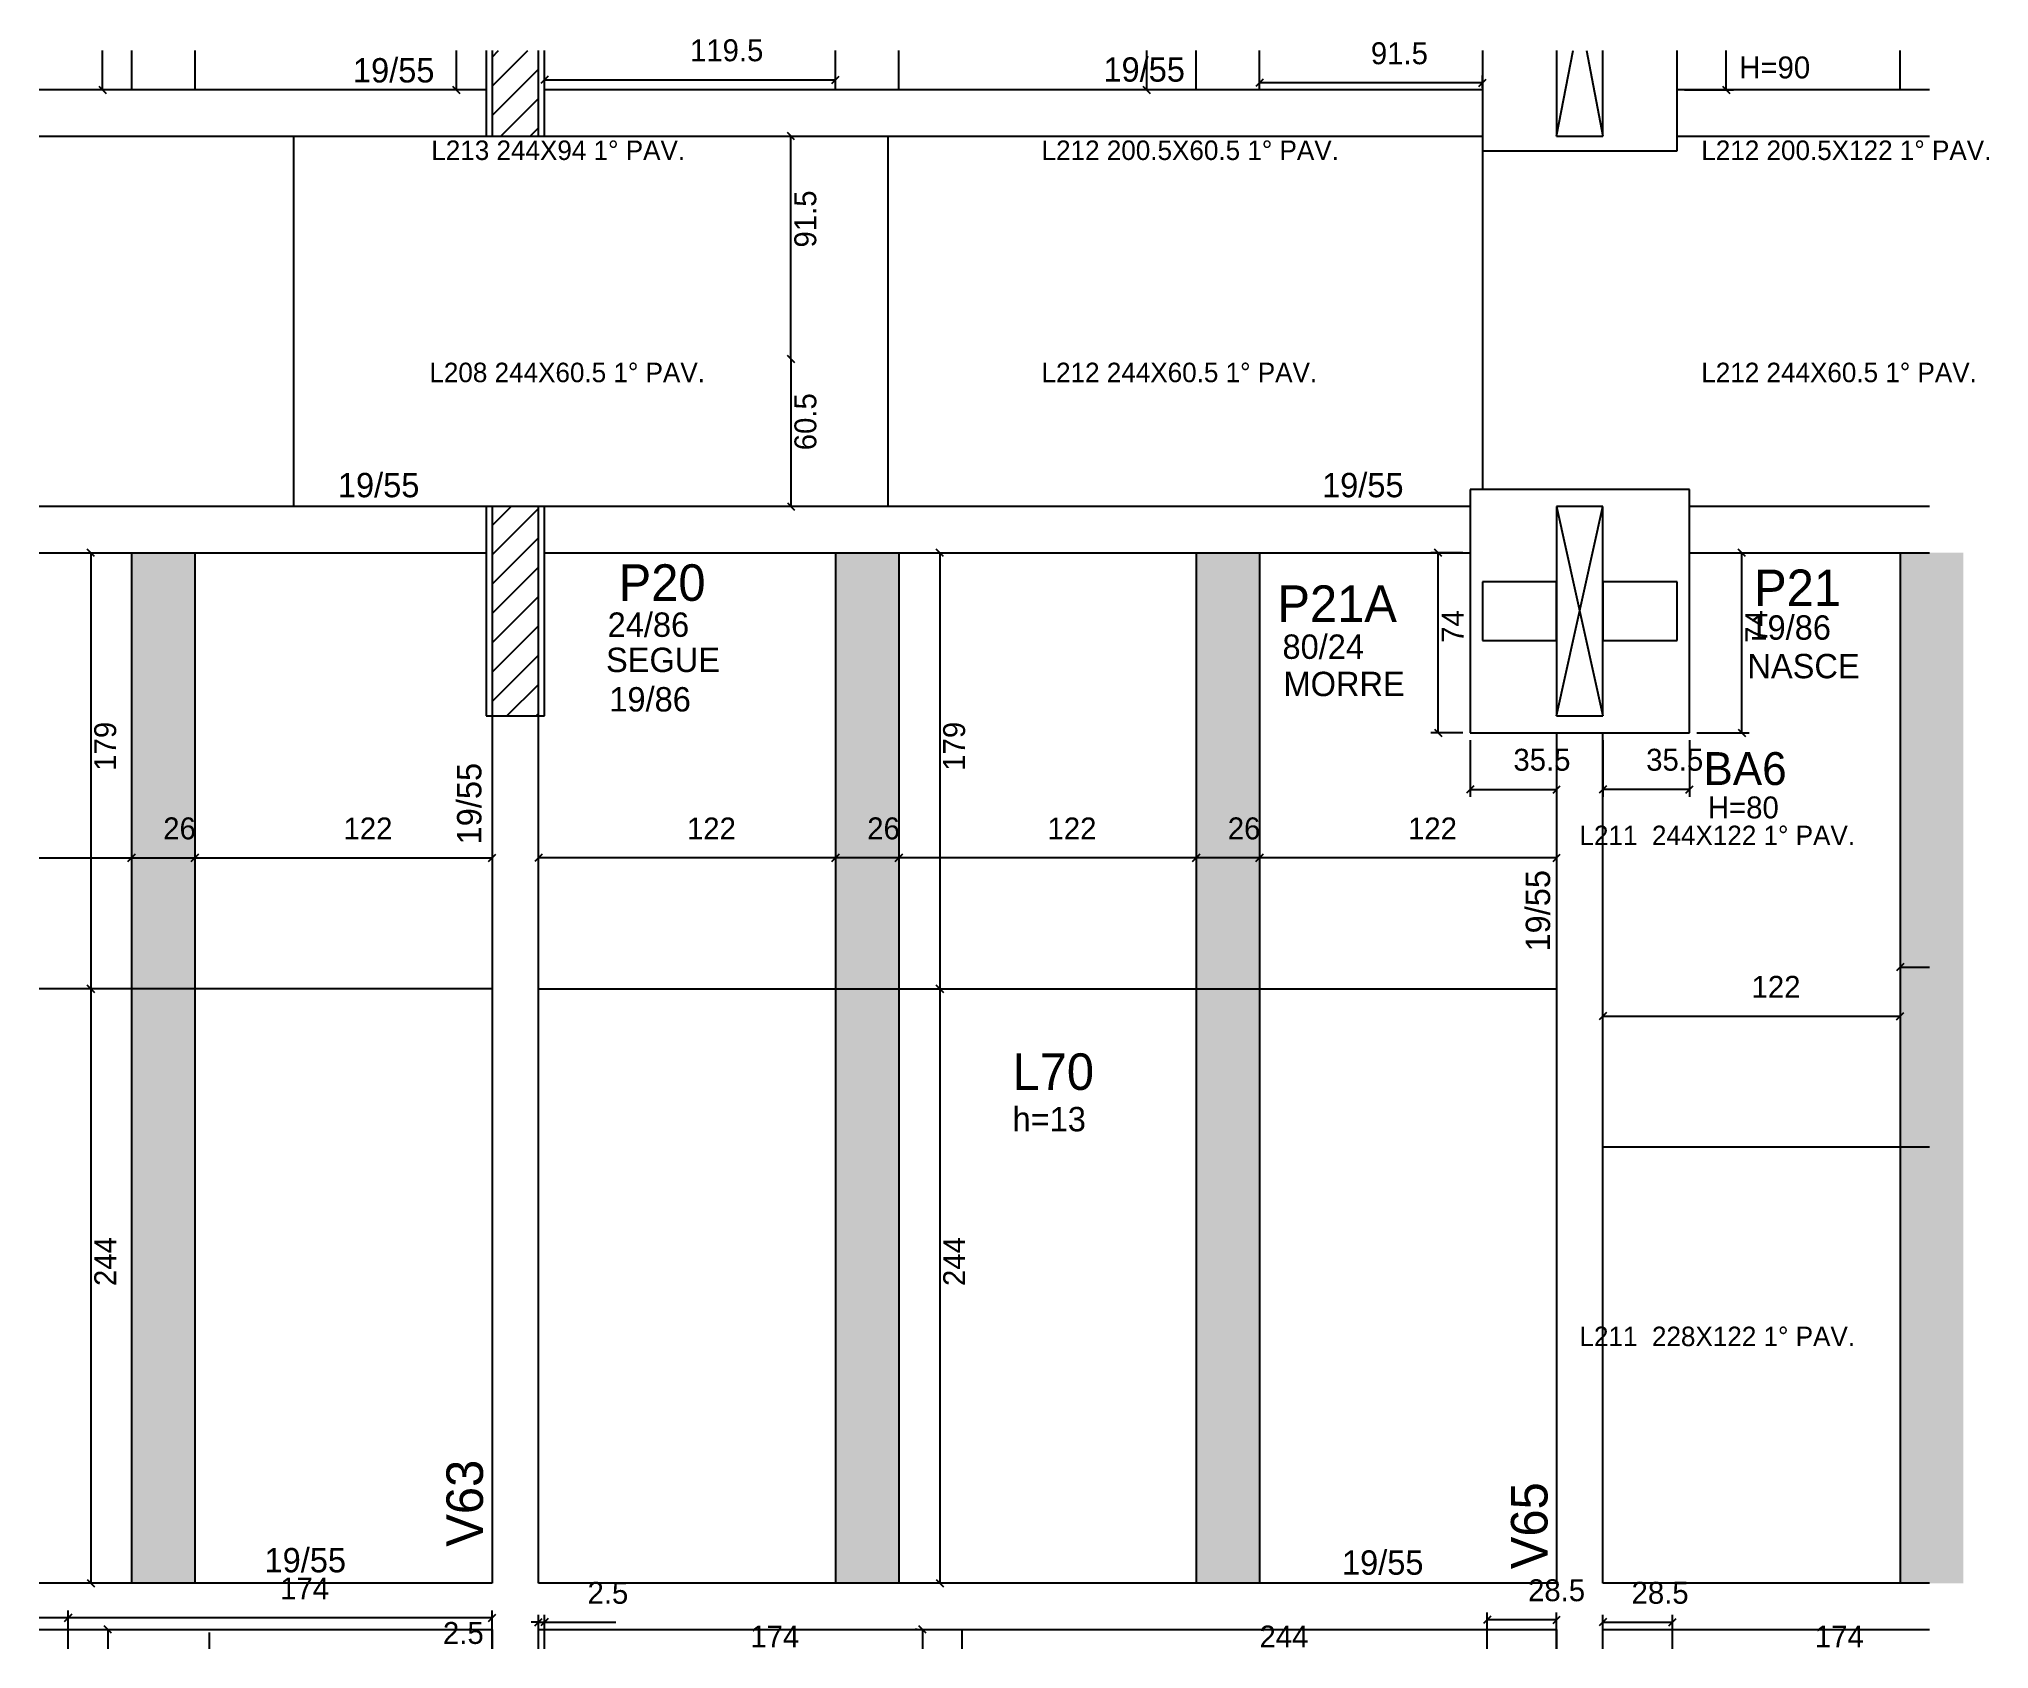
# Model space of a CAD drawing. Header units: metres. Extents: x 4496 to 5297, y 2057 to 2718.
import ezdxf

# ---------------------------------------------------------------- set-up
doc = ezdxf.new("R2010")
doc.units = ezdxf.units.M
for name, color, linetype in [('1', 7, 'Continuous'), ('3', 7, 'Continuous'), ('4', 7, 'Continuous'), ('7', 7, 'Continuous'), ('AUX00', 7, 'Continuous'), ('Hachura', 7, 'Continuous'), ('Painéis', 7, 'Continuous')]:
    doc.layers.add(name, color=color, linetype=linetype)

msp = doc.modelspace()

# ---------------------------------------------------------------- hatches: boundary and pattern name
at = {"layer": 'Hachura'}
h = msp.add_hatch(color=7, dxfattribs=at)
h.dxf.hatch_style = 1
h.paths.add_polyline_path([(4534.16, 2084.17), (4560.16, 2084.17), (4560.16, 2507.17), (4534.16, 2507.17), (4534.16, 2084.17)])
h = msp.add_hatch(color=7, dxfattribs=at)
h.dxf.hatch_style = 1
h.paths.add_polyline_path([(4849.15, 2084.17), (4823.15, 2084.17), (4823.15, 2507.17), (4849.15, 2507.17), (4849.15, 2084.17)])
h = msp.add_hatch(color=7, dxfattribs=at)
h.dxf.hatch_style = 1
h.paths.add_polyline_path([(4997.15, 2084.17), (4971.15, 2084.17), (4971.15, 2507.17), (4997.15, 2507.17), (4997.15, 2084.17)])
h = msp.add_hatch(color=7, dxfattribs=at)
h.dxf.hatch_style = 1
h.paths.add_polyline_path([(5260.16, 2084.17), (5286.16, 2084.17), (5286.16, 2507.17), (5260.16, 2507.17), (5260.16, 2084.17)])

# ---------------------------------------------------------------- linework, layer by layer
at = {"layer": '1', "color": 1, "lineweight": 25}
for p, q in [((5119.16, 2678.17), (5125.96, 2713.25)), ((5131.35, 2713.25), (5138.16, 2678.17)), ((5119.16, 2440.17), (5138.16, 2526.17)), ((5119.16, 2526.17), (5138.16, 2440.17))]:
    msp.add_line(p, q, dxfattribs=at)
at = {"layer": '3', "color": 3, "lineweight": 25}
for p, q in [((4682.16, 2698.59), (4696.82, 2713.25)), ((4682.16, 2710.61), (4684.8, 2713.25)), ((4682.16, 2686.57), (4701.16, 2705.57)), ((4685.77, 2678.17), (4701.16, 2693.55)), ((4697.79, 2678.17), (4701.16, 2681.53)), ((4682.16, 2518.28), (4690.04, 2526.17)), ((4682.16, 2506.26), (4701.16, 2525.26)), ((4682.16, 2494.23), (4701.16, 2513.23)), ((4682.16, 2482.21), (4701.16, 2501.21)), ((4682.16, 2470.19), (4701.16, 2489.19)), ((4682.16, 2458.17), (4701.16, 2477.17)), ((4682.16, 2446.15), (4701.16, 2465.15)), ((4688.19, 2440.17), (4701.16, 2453.13)), ((4700.21, 2440.17), (4701.16, 2441.11)), ((4566.11, 2057.19), (4566.11, 2063.93))]:
    msp.add_line(p, q, dxfattribs=at)
for points in [[(5088.66, 2713.25), (5088.66, 2672.17)], [(5168.66, 2672.17), (5168.66, 2713.25)], [(4679.66, 2697.17), (4496.16, 2697.17)], [(5088.66, 2697.17), (4703.66, 2697.17)], [(5272.16, 2697.17), (5168.66, 2697.17)], [(4496.16, 2678.17), (4679.66, 2678.17)], [(4703.66, 2678.17), (5088.66, 2678.17)], [(5168.66, 2678.17), (5272.16, 2678.17)], [(5088.66, 2672.17), (5168.66, 2672.17)], [(5173.66, 2533.17), (5083.66, 2533.17)], [(5083.66, 2533.17), (5083.66, 2433.17)], [(5173.66, 2433.17), (5173.66, 2533.17)], [(4679.66, 2526.17), (4496.16, 2526.17)], [(5083.66, 2526.17), (4703.66, 2526.17)], [(5272.16, 2526.17), (5173.66, 2526.17)], [(4496.16, 2507.17), (4679.66, 2507.17)], [(4703.66, 2507.17), (5083.66, 2507.17)], [(5173.66, 2507.17), (5272.16, 2507.17)], [(4682.16, 2440.17), (4682.16, 2084.17)], [(4701.16, 2084.17), (4701.16, 2440.17)], [(5083.66, 2433.17), (5173.66, 2433.17)], [(5119.16, 2433.17), (5119.16, 2084.17)], [(5138.16, 2084.17), (5138.16, 2433.17)], [(4682.16, 2084.17), (4496.16, 2084.17)], [(5119.16, 2084.17), (4701.16, 2084.17)], [(5272.16, 2084.17), (5138.16, 2084.17)], [(4496.16, 2065.17), (4682.16, 2065.17)], [(4682.16, 2065.17), (4682.16, 2057.19)], [(4701.16, 2065.17), (5119.16, 2065.17)], [(4701.16, 2057.19), (4701.16, 2065.17)], [(5119.16, 2065.17), (5119.16, 2057.19)], [(5138.16, 2065.17), (5272.16, 2065.17)], [(5138.16, 2057.19), (5138.16, 2065.17)]]:
    msp.add_lwpolyline(points, dxfattribs=at)
at = {"layer": '7', "color": 7, "lineweight": 25}
for points in [[(4679.66, 2713.25), (4679.66, 2678.17)], [(4682.16, 2713.25), (4682.16, 2678.17)], [(4701.16, 2678.17), (4701.16, 2713.25)], [(4703.66, 2678.17), (4703.66, 2713.25)], [(5119.16, 2713.25), (5119.16, 2678.17)], [(5138.16, 2678.17), (5138.16, 2713.25)], [(4679.66, 2678.17), (4703.66, 2678.17)], [(4682.16, 2678.17), (4701.16, 2678.17)], [(5119.16, 2678.17), (5138.16, 2678.17)], [(4703.66, 2526.17), (4679.66, 2526.17)], [(4679.66, 2526.17), (4679.66, 2440.17)], [(4701.16, 2526.17), (4682.16, 2526.17)], [(4682.16, 2526.17), (4682.16, 2440.17)], [(4701.16, 2440.17), (4701.16, 2526.17)], [(4703.66, 2440.17), (4703.66, 2526.17)], [(5138.16, 2526.17), (5119.16, 2526.17)], [(5119.16, 2526.17), (5119.16, 2440.17)], [(5138.16, 2440.17), (5138.16, 2526.17)], [(5119.16, 2495.17), (5088.66, 2495.17)], [(5088.66, 2495.17), (5088.66, 2471.17)], [(5119.16, 2471.17), (5119.16, 2495.17)], [(5168.66, 2495.17), (5138.16, 2495.17)], [(5138.16, 2495.17), (5138.16, 2471.17)], [(5168.66, 2471.17), (5168.66, 2495.17)], [(5088.66, 2471.17), (5119.16, 2471.17)], [(5138.16, 2471.17), (5168.66, 2471.17)], [(4679.66, 2440.17), (4703.66, 2440.17)], [(4682.16, 2440.17), (4701.16, 2440.17)], [(5119.16, 2440.17), (5138.16, 2440.17)]]:
    msp.add_lwpolyline(points, dxfattribs=at)
at = {"layer": 'Painéis', "color": 4, "lineweight": 25}
for p, q in [((4522.2, 2697.17), (4522.2, 2713.25)), ((4667.35, 2713.25), (4667.35, 2697.17)), ((4950.8, 2713.25), (4950.8, 2697.17)), ((5188.78, 2697.17), (5188.78, 2713.25)), ((4703.66, 2701.25), (4823.13, 2701.25)), ((4997.13, 2698.01), (4997.13, 2703.04)), ((5088.66, 2700.04), (4997.13, 2700.04)), ((5088.66, 2698.01), (5088.66, 2703.04)), ((4676.66, 2697.17), (4664.35, 2697.17)), ((5171.66, 2697.17), (5191.78, 2697.17)), ((4804.85, 2586.67), (4804.85, 2678.17)), ((4804.85, 2586.67), (4804.85, 2526.17)), ((4517.42, 2507.17), (4517.42, 2328.17)), ((4865.9, 2507.17), (4865.9, 2328.17)), ((5080.66, 2507.17), (5067.56, 2507.17)), ((5070.56, 2433.17), (5070.56, 2507.17)), ((5176.66, 2507.17), (5198.15, 2507.17)), ((5195.15, 2433.17), (5195.15, 2507.17)), ((5080.66, 2433.17), (5067.56, 2433.17)), ((5083.66, 2430.17), (5083.66, 2406.98)), ((5119.16, 2430.17), (5119.16, 2406.98)), ((5138.16, 2430.17), (5138.16, 2406.98)), ((5173.66, 2430.17), (5173.66, 2406.98)), ((5176.66, 2433.17), (5198.15, 2433.17)), ((5083.66, 2409.98), (5119.16, 2409.98)), ((5173.66, 2409.98), (5138.16, 2409.98)), ((4496.16, 2381.92), (4534.16, 2381.92)), ((4534.16, 2381.92), (4560.16, 2381.92)), ((4560.16, 2381.92), (4682.16, 2381.92)), ((4823.15, 2381.92), (4701.16, 2381.92)), ((4849.15, 2381.92), (4823.15, 2381.92)), ((4971.15, 2381.92), (4849.15, 2381.92)), ((4997.15, 2381.92), (4971.15, 2381.92)), ((5119.16, 2381.92), (4997.15, 2381.92)), ((5260.16, 2337.03), (5272.16, 2337.03)), ((5260.16, 2334.03), (5260.16, 2313.92)), ((4517.42, 2328.17), (4517.42, 2084.17)), ((4865.9, 2328.17), (4865.9, 2084.17)), ((5138.16, 2316.92), (5260.16, 2316.92)), ((4508.16, 2069.94), (4496.16, 2069.94)), ((4508.16, 2057.19), (4508.16, 2072.94)), ((4682.16, 2069.94), (4508.16, 2069.94)), ((4682.16, 2057.19), (4682.16, 2072.94)), ((4701.16, 2068.15), (4698.16, 2068.15)), ((4701.16, 2057.19), (4701.16, 2071.15)), ((4701.16, 2068.15), (4703.66, 2068.15)), ((4703.66, 2057.19), (4703.66, 2071.15)), ((4703.66, 2068.15), (4733.01, 2068.15)), ((5090.66, 2057.19), (5090.66, 2072.19)), ((5119.16, 2069.19), (5090.66, 2069.19)), ((5119.16, 2057.19), (5119.16, 2072.19)), ((5138.16, 2057.19), (5138.16, 2071.15)), ((5138.16, 2068.15), (5166.66, 2068.15)), ((5166.66, 2057.19), (5166.66, 2071.15)), ((4524.44, 2065.17), (4524.44, 2057.19)), ((4526.68, 2065.17), (4527.44, 2065.17)), ((4856.63, 2065.17), (4855.87, 2065.17)), ((4858.87, 2065.17), (4858.87, 2057.19))]:
    msp.add_line(p, q, dxfattribs=at)
at = {"layer": 'Painéis', "color": 200, "lineweight": 25}
for p, q in [((4534.13, 2713.25), (4534.13, 2697.19)), ((4560.13, 2713.25), (4560.13, 2697.19)), ((4823.13, 2697.17), (4823.13, 2713.25)), ((4849.13, 2697.17), (4849.13, 2713.25)), ((4971.13, 2697.17), (4971.13, 2713.25)), ((4997.13, 2697.17), (4997.13, 2713.25)), ((5260.16, 2697.17), (5260.16, 2713.25)), ((4600.66, 2678.17), (4600.66, 2526.17)), ((4844.66, 2678.17), (4844.66, 2526.17)), ((5088.66, 2672.17), (5088.66, 2533.17)), ((4534.16, 2507.17), (4534.16, 2084.17)), ((4560.16, 2507.17), (4560.16, 2084.17)), ((4823.15, 2507.17), (4823.15, 2084.17)), ((4849.15, 2507.17), (4849.15, 2084.17)), ((4971.15, 2507.17), (4971.15, 2084.17)), ((4997.15, 2507.17), (4997.15, 2084.17)), ((5260.16, 2507.17), (5260.16, 2084.17)), ((4682.06, 2328.17), (4496.16, 2328.17)), ((4701.25, 2328.17), (5119.25, 2328.17)), ((5272.16, 2263.17), (5138.06, 2263.17)), ((4508.16, 2057.19), (4508.16, 2065.17)), ((4875.16, 2057.19), (4875.16, 2065.17))]:
    msp.add_line(p, q, dxfattribs=at)
at = {"layer": 'Painéis', "color": 0, "lineweight": 25}
for p, q in [((4520.7, 2698.67), (4523.7, 2695.67)), ((4665.85, 2698.67), (4668.85, 2695.67)), ((4705.16, 2702.75), (4702.16, 2699.75)), ((4821.63, 2699.75), (4824.63, 2702.75)), ((4949.3, 2698.67), (4952.3, 2695.67)), ((4998.63, 2701.54), (4995.63, 2698.54)), ((5087.16, 2698.54), (5090.16, 2701.54)), ((5187.28, 2698.67), (5190.28, 2695.67)), ((4806.35, 2676.67), (4803.35, 2679.67)), ((4803.35, 2588.17), (4806.35, 2585.17)), ((4806.35, 2585.17), (4803.35, 2588.17)), ((4803.35, 2527.67), (4806.35, 2524.67)), ((4518.92, 2505.67), (4515.92, 2508.67)), ((4867.4, 2505.67), (4864.4, 2508.67)), ((5072.06, 2505.67), (5069.06, 2508.67)), ((5196.65, 2505.67), (5193.65, 2508.67)), ((5069.06, 2434.67), (5072.06, 2431.67)), ((5193.65, 2434.67), (5196.65, 2431.67)), ((5085.16, 2411.48), (5082.16, 2408.48)), ((5117.66, 2408.48), (5120.66, 2411.48)), ((5139.66, 2411.48), (5136.66, 2408.48)), ((5172.16, 2408.48), (5175.16, 2411.48)), ((4532.66, 2380.42), (4535.66, 2383.42)), ((4535.66, 2383.42), (4532.66, 2380.42)), ((4558.66, 2380.42), (4561.66, 2383.42)), ((4561.66, 2383.42), (4558.66, 2380.42)), ((4680.66, 2380.42), (4683.66, 2383.42)), ((4702.66, 2383.42), (4699.66, 2380.42)), ((4824.65, 2383.42), (4821.65, 2380.42)), ((4821.65, 2380.42), (4824.65, 2383.42)), ((4850.65, 2383.42), (4847.65, 2380.42)), ((4847.65, 2380.42), (4850.65, 2383.42)), ((4972.65, 2383.42), (4969.65, 2380.42)), ((4969.65, 2380.42), (4972.65, 2383.42)), ((4998.65, 2383.42), (4995.65, 2380.42)), ((4995.65, 2380.42), (4998.65, 2383.42)), ((5117.66, 2380.42), (5120.66, 2383.42)), ((5261.66, 2338.53), (5258.66, 2335.53)), ((4515.92, 2329.67), (4518.92, 2326.67)), ((4518.92, 2326.67), (4515.92, 2329.67)), ((4864.4, 2329.67), (4867.4, 2326.67)), ((4867.4, 2326.67), (4864.4, 2329.67)), ((5139.66, 2318.42), (5136.66, 2315.42)), ((5258.66, 2315.42), (5261.66, 2318.42)), ((4515.92, 2085.67), (4518.92, 2082.67)), ((4864.4, 2085.67), (4867.4, 2082.67)), ((4509.66, 2071.44), (4506.66, 2068.44)), ((4506.66, 2068.44), (4509.66, 2071.44)), ((4525.94, 2063.67), (4522.94, 2066.67)), ((4680.66, 2068.44), (4683.66, 2071.44)), ((4699.66, 2066.65), (4702.66, 2069.65)), ((4705.16, 2069.65), (4702.16, 2066.65)), ((4860.37, 2063.67), (4857.37, 2066.67)), ((5092.16, 2070.69), (5089.16, 2067.69)), ((5117.66, 2067.69), (5120.66, 2070.69)), ((5139.66, 2069.65), (5136.66, 2066.65)), ((5165.16, 2066.65), (5168.16, 2069.65))]:
    msp.add_line(p, q, dxfattribs=at)

# ---------------------------------------------------------------- texts
at = {"layer": '3', "color": 3, "lineweight": 25}
for s, height, p in [('19/55', 10, (4625.03, 2700.17)), ('19/55', 10, (4933.1, 2700.5)), ('H=90', 9, (5194.12, 2701.84)), ('19/55', 10, (4618.85, 2529.92)), ('19/55', 10, (5022.85, 2529.92)), ('24/86', 10, (4729.59, 2472.63)), ('19/86', 10, (5198.29, 2471.46)), ('80/24', 10, (5006.61, 2463.59)), ('SEGUE', 10, (4728.92, 2458.18)), ('NASCE', 10, (5197.46, 2455.63)), ('MORRE', 10, (5007.02, 2448.3)), ('19/86', 10, (4730.27, 2441.99)), ('H=80', 9, (5181.23, 2398.11)), ('h=13', 10, (4895.79, 2269.67)), ('19/55', 10, (4588.73, 2088.65)), ('19/55', 10, (5031.03, 2087.67))]:
    msp.add_text(s, height=height, dxfattribs=at).set_placement(p)
for p in [(4677.75, 2387.43), (5116.46, 2343.46)]:
    msp.add_text('19/55', height=10, rotation=90, dxfattribs=at).set_placement(p)
at = {"layer": '4', "color": 4, "lineweight": 25}
for s, height, p in [('P20', 15, (4734.09, 2487.4)), ('P21', 15, (5200.2, 2485.25)), ('P21A', 15, (5004.5, 2478.75)), ('BA6', 13.5, (5179.44, 2411.81)), ('L70', 15, (4895.79, 2286.67))]:
    msp.add_text(s, height=height, dxfattribs=at).set_placement(p)
for s, p in [('V63', (4678.41, 2099.17)), ('V65', (5115.41, 2089.94))]:
    msp.add_text(s, height=15, rotation=90, dxfattribs=at).set_placement(p)
at = {"layer": 'AUX00', "color": 7, "lineweight": 25}
for s, p in [('L213^J244X94^J1° PAV.', (4657.19, 2668.35)), ('L212^J200.5X60.5^J1° PAV.', (4907.72, 2668.35)), ('L212^J200.5X122^J1° PAV.', (5178.53, 2668.35)), ('L208^J244X60.5^J1° PAV.', (4656.41, 2577.15)), ('L212^J244X60.5^J1° PAV.', (4907.72, 2577.15)), ('L212^J244X60.5^J1° PAV.', (5178.53, 2577.15)), ('L211 ^J244X122^J1° PAV.', (5128.53, 2387.13)), ('L211 ^J228X122^J1° PAV.', (5128.53, 2181.5))]:
    msp.add_text(s, height=8, dxfattribs=at).set_placement(p)
at = {"layer": 'Painéis', "color": 240, "lineweight": 25}
for s, p in [('119.5', (4763.39, 2708.88)), ('91.5', (5042.89, 2707.66)), ('35.5', (5101.41, 2417.68)), ('35.5', (5155.91, 2417.68)), ('26', (4547.16, 2389.51)), ('122', (4621.16, 2389.47)), ('122', (4762.15, 2389.47)), ('26', (4836.15, 2389.51)), ('122', (4910.15, 2389.47)), ('26', (4984.15, 2389.51)), ('122', (5058.15, 2389.47)), ('122', (5199.16, 2324.47)), ('174', (4595.16, 2077.51)), ('2.5', (4721.33, 2075.74)), ('28.5', (5107.41, 2076.8)), ('28.5', (5149.91, 2075.76)), ('2.5', (4661.98, 2059.27)), ('174', (4788.16, 2057.8)), ('244', (4997.16, 2057.8)), ('174', (5225.16, 2057.8))]:
    msp.add_text(s, height=9, dxfattribs=at).set_placement(p)
for s, p in [('91.5', (4815.22, 2632.42)), ('60.5', (4815.25, 2549.21)), ('74', (5081, 2470.17)), ('74', (5205.59, 2470.17)), ('179', (4527.82, 2417.67)), ('179', (4876.3, 2417.67)), ('244', (4527.85, 2206.17)), ('244', (4876.33, 2206.17))]:
    msp.add_text(s, height=9, rotation=90, dxfattribs=at).set_placement(p)

doc.saveas('drawing.dxf')
